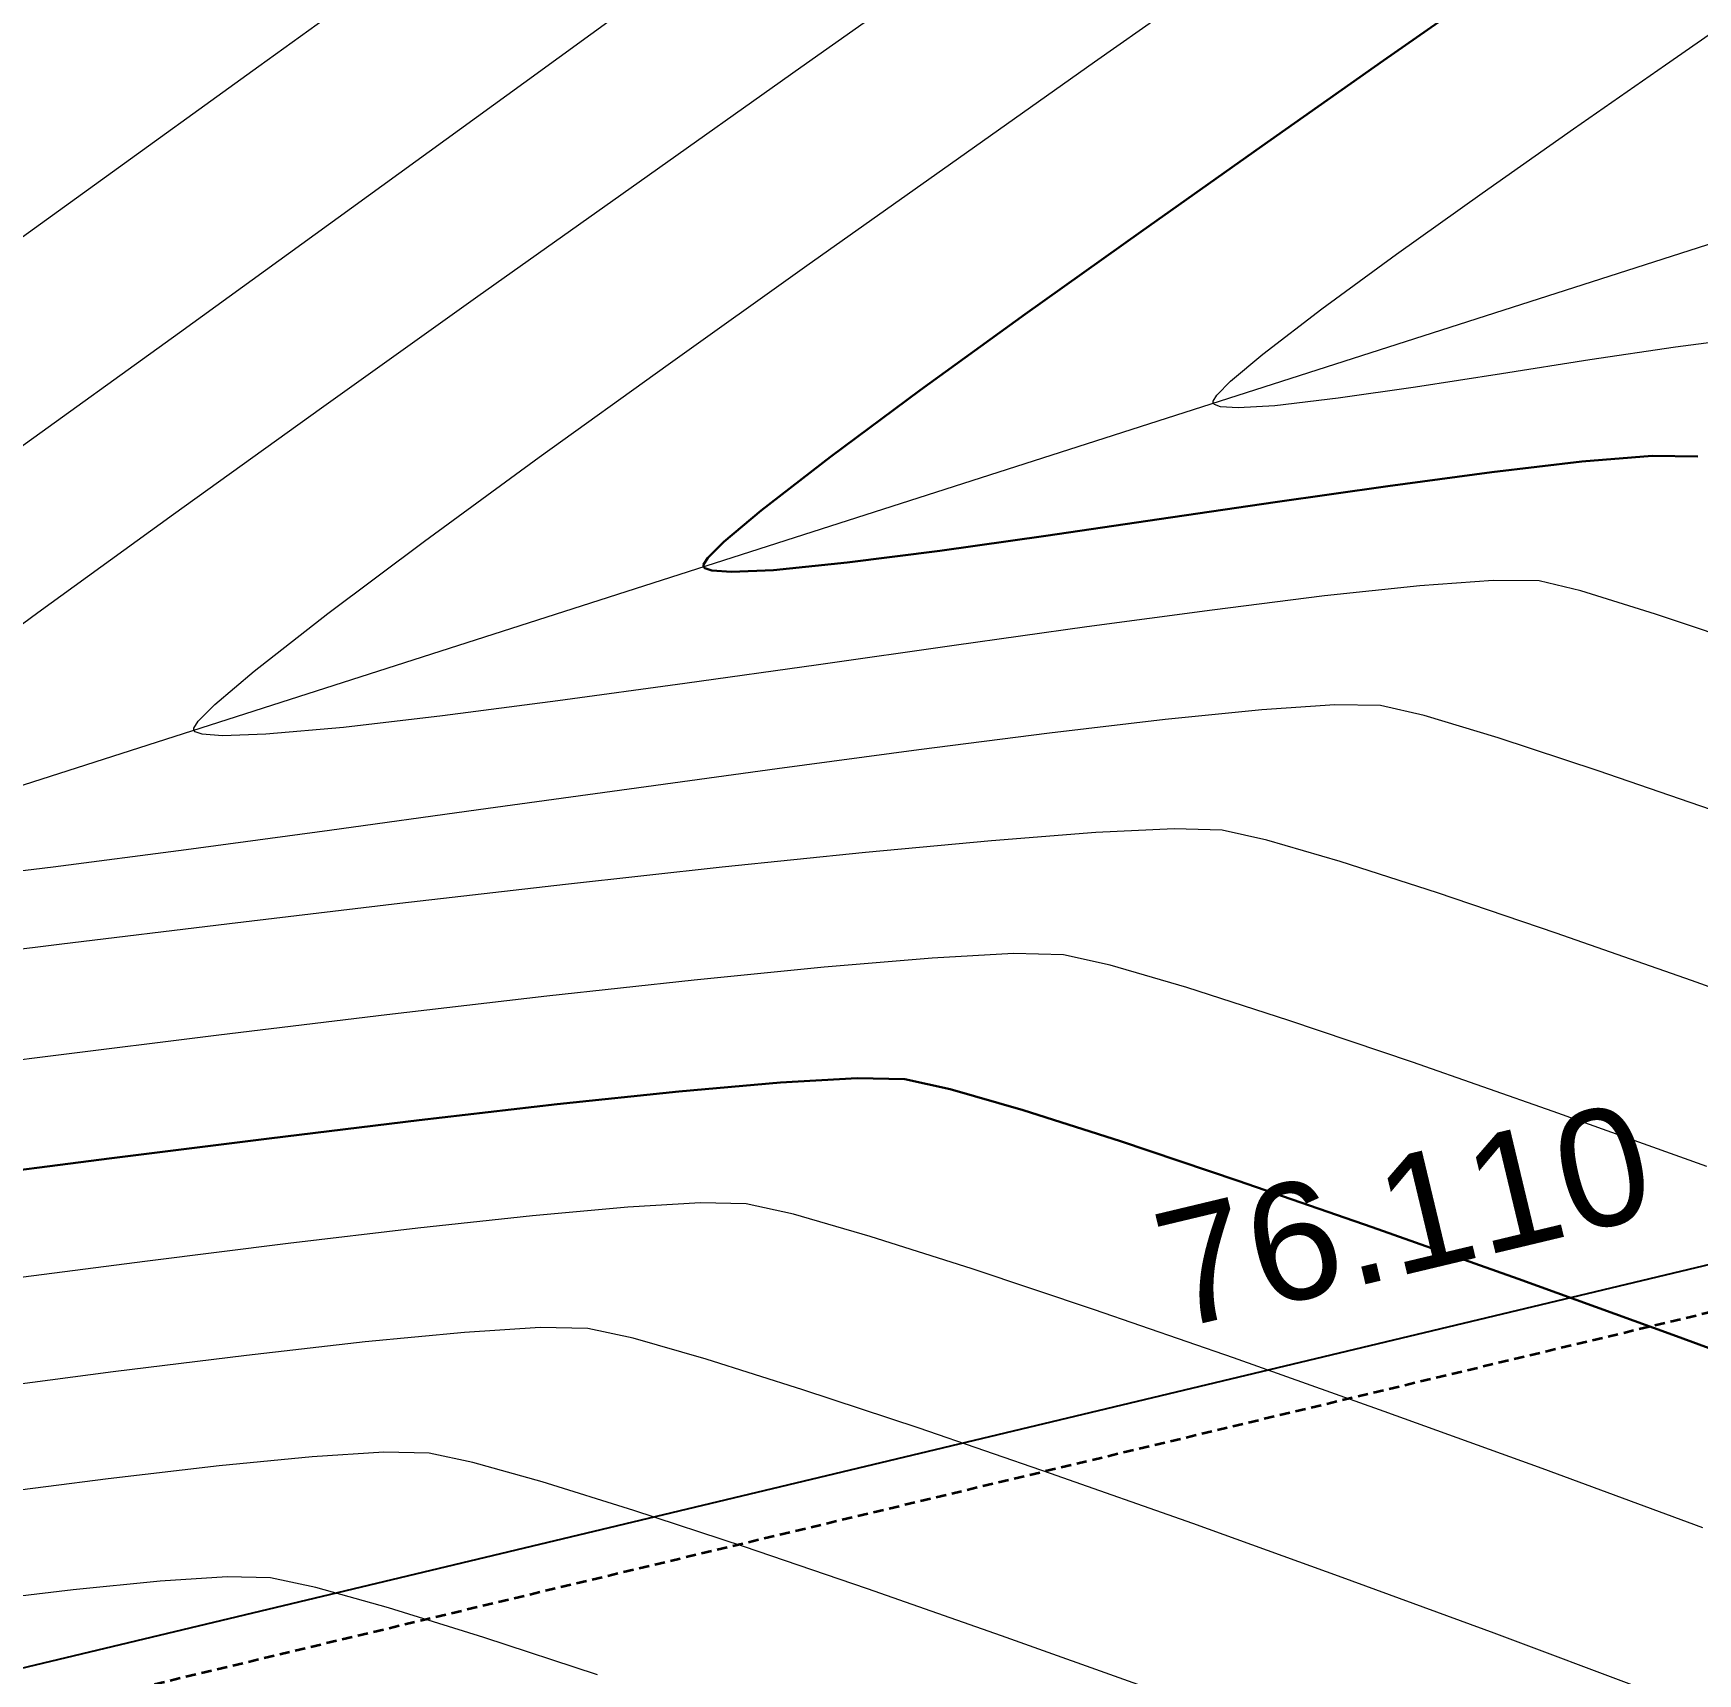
# Model space of a CAD drawing. Header units: millimetres. Extents: x 736950 to 740938, y 8500595 to 8502163.
# Drawn here: x 737905.55 to 737934.04, y 8501228.3 to 8501256.38 of the extents above; entities that cross this region are included whole.
import ezdxf

# ---------------------------------------------------------------- set-up
doc = ezdxf.new("R2010")
doc.units = ezdxf.units.MM
doc.linetypes.add('DASHED', pattern=[0.75, 0.5, -0.25])
for name, color, linetype, lineweight in [('CONT-MJR', 80, 'Continuous', 30), ('CONT-MNR', 96, 'Continuous', 15), ('COTAS', 40, 'Continuous', 5), ('PERIMETRO', 7, 'Continuous', 35), ('pista', 251, 'Continuous', 5), ('saiwite', 5, 'Continuous', 5)]:
    doc.layers.add(name, color=color, linetype=linetype, lineweight=lineweight)
doc.styles.add('COTAS', font='arial.ttf')
doc.dimstyles.new('Copy of GenDist', dxfattribs={"dimtxt": 2, "dimasz": 2, "dimexe": 0.18, "dimexo": 0.0625, "dimgap": 1, "dimtad": 2, "dimdec": 3, "dimzin": 1, "dimdsep": 46, "dimtxsty": 'COTAS', "dimcen": 0.09, "dimadec": 3, "dimazin": 0, "dimtfac": 1, "dimtdec": 3, "dimtofl": 0, "dimtmove": 0, "dimatfit": 3, "dimfxl": 1, "dimtolj": 1, "dimtzin": 0, "dimarcsym": 0})

# ---------------------------------------------------------------- blocks, each defined once
blk = doc.blocks.new('*D155')
at = {"layer": 'COTAS', "color": 0, "lineweight": -2, "transparency": 16777216}
for p, q in [((737966.6579041376, 8501242.309450852), (737966.4448905829, 8501243.199841607)), ((737894.410769413, 8501225.781604614), (737964.5416599361, 8501242.55944087)), ((737892.6367909918, 8501224.600933155), (737892.4237774368, 8501225.491323913))]:
    blk.add_line(p, q, dxfattribs=at)
at = {"layer": 'COTAS', "color": 0, "transparency": 16777216}
for points in [[(737964.4641031495, 8501242.883626089), (737964.6192167227, 8501242.235255651), (737966.4867712476, 8501243.024781588)], [(737894.3332126264, 8501226.105789833), (737894.4883261996, 8501225.457419395), (737892.4656581015, 8501225.316263894)]]:
    blk.add_solid(points, dxfattribs=at)
at = {"layer": 'Defpoints', "color": 0, "transparency": 16777216}
for p in [(737966.4867712476, 8501243.024781588), (737966.6724460351, 8501242.248666123), (737892.6513328892, 8501224.540148428)]:
    blk.add_point(p, dxfattribs=at)
at = {"layer": 'COTAS', "color": 0, "transparency": 16777216, "insert": (737929.0059539131, 8501236.13619969), "char_height": 2, "attachment_point": 5, "rotation": 13.45433814943491, "style": 'COTAS'}
blk.add_mtext('\\A1;76.110', dxfattribs=at)

msp = doc.modelspace()

# ---------------------------------------------------------------- hatches: boundary and pattern name
at = {"layer": 'pista'}
h = msp.add_hatch(dxfattribs=at)
h.set_pattern_fill('HONEY', color=256, scale=3, angle=9.94991650582834, style=0)
h.set_pattern_definition([(9.94991650582834, (1479841.21072825, -18.49207214638591), (0.4979252195647159, 0.4170677100899267), [0.375, -0.75]), (129.9499165058283, (1479841.21072825, -18.49207214638591), (-0.6101538418184378, 0.222682034283025), [0.3749999999999999, -0.7499999999999998]), (69.94991650582834, (1479841.21072825, -18.49207214638591), (-0.112228622253722, 0.6397497443729518), [-0.75, 0.375])])
h.paths.add_polyline_path([(737744.7999806425, 8501250.923935566), (737743.4751223363, 8501250.754223157), (737756.465848178, 8501242.026572531), (737763.5739612179, 8501242.006896213), (737770.002546867, 8501243.455222024), (737769.8468594846, 8501244.342704736), (737763.4750639071, 8501242.907173423), (737756.7405500773, 8501242.925815564)])
h.paths.add_polyline_path([(737794.2809870465, 8501256.017245878), (737809.7820272583, 8501263.709828075), (737823.391616501, 8501273.483615467), (737837.0791595323, 8501280.557800073), (737851.5530432165, 8501285.77819753), (737870.8510758049, 8501293.050216693, -0.9976846880626209), (737871.0089264096, 8501292.63424804), (737865.2748787645, 8501289.581801567, 0.7845063948290762), (737866.1540430214, 8501286.121818589), (737883.2588851704, 8501291.348365877), (737897.4188924351, 8501296.516943583), (737903.2981396064, 8501301.44146652, -0.5512150924587264), (737904.1219025984, 8501301.177325813), (737906.855912117, 8501297.98174819, 0.5618964424650519), (737910.2738656431, 8501298.536066804), (737914.22079628, 8501308.558674501), (737925.6412323939, 8501300.72656757, 0.340189525830376), (737928.7023693406, 8501300.894137181), (737936.9171069289, 8501306.117412793, -0.358727273887905), (737938.1716059428, 8501305.962964654), (737943.1732157968, 8501301.051021611, 0.3417074120720416), (737946.0555081918, 8501300.709858142), (737955.8779356404, 8501307.072689936), (737971.8320576148, 8501314.464803053), (737988.5677626224, 8501323.411181662), (738023.1375471824, 8501336.282937778), (738044.4246208373, 8501357.728329657), (738061.4456776979, 8501362.208386911), (738078.9085143938, 8501363.070318012), (738112.0997810266, 8501372.051506756), (738118.6561313582, 8501373.365123207), (738128.3493353954, 8501376.976906104), (738155.2251721952, 8501366.826195797), (738176.6167526407, 8501363.543890122), (738193.8053773039, 8501353.328603027), (738204.7313956148, 8501340.877429372), (738207.705198212, 8501335.751671141), (738214.35685511, 8501331.742925933), (738229.9282901662, 8501313.374534177), (738233.5603594936, 8501308.186787868), (738234.53883727, 8501308.358438132), (738230.6417003467, 8501313.924784988), (738214.9478837823, 8501332.43754055), (738208.3676942562, 8501336.403214611), (738205.4657963786, 8501341.405035153), (738194.387784551, 8501354.029418997), (738176.9261677533, 8501364.406946706), (738155.4549153853, 8501367.70147717), (738128.3514754312, 8501377.93815071), (738118.4090486554, 8501374.233504975), (738111.8936108743, 8501372.928085677), (738078.7671659255, 8501363.964436961), (738061.3074614278, 8501363.102660457), (738043.958527311, 8501358.536303693), (738022.6381405202, 8501337.057350922), (737988.196920163, 8501324.233464561), (737971.4304040315, 8501315.270615296), (737955.4419368334, 8501307.862588815), (737945.5806043665, 8501301.47455489, -0.3391433520832071), (737943.8038299843, 8501301.693147572), (737938.8116631231, 8501306.59581691, 0.3560082385246841), (737936.4342009705, 8501306.876887502), (737928.158540546, 8501301.61487459, -0.3502196171718997), (737926.1502499409, 8501301.468794718), (737914.5128481541, 8501309.44969617, 0.4302069892023044), (737913.4330382891, 8501309.014522241), (737909.4507249827, 8501298.90206584, -0.5704007069138802), (737907.5397775185, 8501298.566836312), (737904.9064502402, 8501301.644734057, 0.4931454261128044), (737902.7202336333, 8501302.131411942), (737896.9620044216, 8501297.308254998), (737882.9728831241, 8501292.20205278), (737866.0373022418, 8501287.027224885, -0.7384715771871906), (737865.6977918843, 8501288.787355538), (737871.5108758068, 8501291.881875956, 0.9119586051647783), (737870.5337161538, 8501293.892406015), (737851.2416702455, 8501286.62264278), (737836.7183275839, 8501281.384406622), (737822.9200107896, 8501274.252970394), (737809.3164408724, 8501264.483505804), (737793.8201376351, 8501256.79327439), (737778.9884914039, 8501246.402265295), (737769.846859484, 8501244.34270474), (737770.0025468671, 8501243.455222024), (737779.3594973255, 8501245.563292695)])
h.paths.add_polyline_path([(738260.5182952256, 8501271.251537092), (738234.538837269, 8501308.358438132), (738233.56035949, 8501308.186787868), (738259.6897886079, 8501270.86568047), (738269.3749442189, 8501234.589470252), (738274.5057655985, 8501215.583008338), (738279.7983711922, 8501189.602392923), (738280.7089290785, 8501189.641305126), (738275.382018582, 8501215.790318219), (738270.2441657205, 8501234.822827347)])

# ---------------------------------------------------------------- linework, layer by layer
at = {"layer": 'CONT-MJR'}
for points, elevation in [([(737928.6613172842, 8501255.90961064), (737930.6718933813, 8501257.318747526)], 3590), ([(737922.5257030912, 8501251.568972522), (737924.5037693066, 8501252.979860658)], 3590), ([(737933.2586270724, 8501249.142373914), (737932.0531454565, 8501249.044713866)], 3590), ([(737934.0361828925, 8501249.135606362), (737933.2586270724, 8501249.142373914)], 3590), ([(737930.513184192, 8501248.865009423), (737928.7321894278, 8501248.62564378)], 3590), ([(737928.7321894278, 8501248.62564378), (737926.8036073111, 8501248.349000143)], 3590), ([(737926.8036073111, 8501248.349000143), (737924.8208839898, 8501248.057461709)], 3590), ([(737922.8774656125, 8501247.773411676), (737921.0667983263, 8501247.51923325)], 3590), ([(737921.0667983263, 8501247.51923325), (737919.4823282794, 8501247.317309627)], 3590), ([(737917.0205630539, 8501247.248899596), (737917.0220703135, 8501247.283290364)], 3590), ([(737917.0445950726, 8501247.22044485), (737917.0205630539, 8501247.248899596)], 3590), ([(737917.0220703135, 8501247.283290364), (737917.0946231165, 8501247.396330733)], 3590), ([(737917.1616666523, 8501247.179833611), (737917.0445950726, 8501247.22044485)], 3590), ([(737917.4985793424, 8501247.156976392), (737917.1616666523, 8501247.179833611)], 3590), ([(737919.4823282794, 8501247.317309627), (737918.21750162, 8501247.19002401)], 3590), ([(737919.6514358249, 8501238.491553571), (737918.3384022372, 8501238.417475913)], 3595), ([(737920.4676147357, 8501238.473923357), (737919.6514358249, 8501238.491553571)], 3595), ([(737921.2411835673, 8501238.305164518), (737920.4676147357, 8501238.473923357)], 3595), ([(737922.4945701672, 8501237.943047151), (737921.2411835673, 8501238.305164518)], 3595), ([(737916.6020733608, 8501238.264603643), (737914.5160085848, 8501238.04585002)], 3595), ([(737924.1606255914, 8501237.41240695), (737922.4945701672, 8501237.943047151)], 3595), ([(737906.8949927476, 8501237.123433646), (737904.1455782613, 8501236.770287223)], 3595), ([(737930.9633153677, 8501235.057706285), (737928.4621471361, 8501235.94490082)], 3595)]:
    msp.add_lwpolyline(points, dxfattribs=dict(at, elevation=elevation))
at = {"layer": 'CONT-MJR', "extrusion": (-0.5749496039499142, 0.81818882473292, 0), "elevation": 6531360.789870461}
msp.add_lwpolyline([(-5491556.155123098, 3590), (-5491558.702447433, 3590)], dxfattribs=at)
at = {"layer": 'CONT-MJR', "extrusion": (0.5771094501764722, -0.8166668124253673, 0), "elevation": -6516827.96804241}
msp.add_lwpolyline([(5508791.885322331, 3590.000000000013), (5508794.424124748, 3590.000000000013)], dxfattribs=at)
at = {"layer": 'CONT-MJR', "extrusion": (0.5863657072429478, -0.8100464538342709, 0), "elevation": -6453716.222924826}
msp.add_lwpolyline([(5582591.693815336, 3590.000000000003), (5582593.913841006, 3590.000000000003)], dxfattribs=at)
at = {"layer": 'CONT-MJR', "extrusion": (0.5956843662303547, -0.8032186102355576, 0), "elevation": -6388794.584088505}
msp.add_lwpolyline([(5656771.628730761, 3590.000000000003), (5656773.538707419, 3590.000000000003)], dxfattribs=at)
at = {"layer": 'CONT-MJR', "extrusion": (0.6126255692740481, -0.7903732737584493, 0), "elevation": -6267091.939661892}
msp.add_lwpolyline([(5791312.696128174, 3590.00000000001), (5791314.196028131, 3590.00000000001)], dxfattribs=at)
at = {"layer": 'CONT-MJR', "extrusion": (0.1159076135163242, -0.9932599987560913, 0), "elevation": -8358418.67236043}
msp.add_lwpolyline([(1718317.878870052, 3590), (1718316.328459015, 3590)], dxfattribs=at)
at = {"layer": 'CONT-MJR', "extrusion": (-0.6449679678443192, 0.7642096050526774, 0), "elevation": 6020802.059574609}
msp.add_lwpolyline([(-6046955.973553723, 3590), (-6046956.811813063, 3590)], dxfattribs=at)
at = {"layer": 'CONT-MJR', "extrusion": (0.1446233883862288, -0.9894867738033117, 0), "elevation": -8305151.325708924}
msp.add_lwpolyline([(1959646.149907845, 3590.000000000013), (1959644.185840787, 3590.000000000013)], dxfattribs=at)
at = {"layer": 'CONT-MJR', "extrusion": (-0.708508254815618, 0.7057025243387807, 0), "elevation": 5476531.39470905}
msp.add_lwpolyline([(-6543953.912958375, 3590), (-6543954.29915591, 3590)], dxfattribs=at)
at = {"layer": 'CONT-MJR', "extrusion": (0.04591978676522832, -0.9989451302165882, 0), "elevation": -8458394.4340441}
msp.add_lwpolyline([(1127515.268075749, 3590.000000000013), (1127514.548394301, 3590.000000000013)], dxfattribs=at)
at = {"layer": 'CONT-MJR', "extrusion": (0.08770411511846296, -0.9961465696328465, 0), "elevation": -8403761.012300352}
msp.add_lwpolyline([(1480668.414284366, 3595.00000000001), (1480666.671238786, 3595.00000000001)], dxfattribs=at)
at = {"layer": 'CONT-MJR', "extrusion": (0.1142735732532356, -0.9934493195205971, 0), "elevation": -8361225.023232583}
msp.add_lwpolyline([(1704547.522368736, 3595), (1704545.144551125, 3595)], dxfattribs=at)
at = {"layer": 'CONT-MJR', "extrusion": (0.120668781427003, -0.9926928251926284, 0), "elevation": -8350074.783238444}
msp.add_lwpolyline([(1758354.103492507, 3595), (1758351.519754271, 3595)], dxfattribs=at)
at = {"layer": 'CONT-MJR', "extrusion": (0.1248247358297181, -0.9921788071335939, 0), "elevation": -8342638.275053831}
msp.add_lwpolyline([(1793302.976159825, 3595.000000000013), (1793300.261007957, 3595.000000000013)], dxfattribs=at)
at = {"layer": 'CONT-MJR', "extrusion": (-0.3178402565287682, -0.948144277697085, 0), "elevation": -8294941.610430044}
msp.add_lwpolyline([(-2002374.788107819, 3595.000000000013), (-2002376.909699808, 3595.000000000013)], dxfattribs=at)
at = {"layer": 'CONT-MJR', "extrusion": (-0.3272966756404408, -0.9449216296152375, 0), "elevation": -8274523.255320539}
msp.add_lwpolyline([(-2085141.698609525, 3595), (-2085144.122034037, 3595)], dxfattribs=at)
at = {"layer": 'CONT-MJR', "extrusion": (-0.3400056695479609, -0.9404233858615186, 0), "elevation": -8245660.96823501}
msp.add_lwpolyline([(-2196497.769907389, 3595.000000000006), (-2196500.582726934, 3595.000000000006)], dxfattribs=at)
at = {"layer": 'CONT-MJR', "extrusion": (-0.3450422140757402, -0.9385871672389896, 0), "elevation": -8233767.479341692}
msp.add_lwpolyline([(-2240666.721154264, 3595), (-2240669.621434044, 3595)], dxfattribs=at)
at = {"layer": 'CONT-MNR'}
for points, elevation in [([(737909.4111711507, 8501255.813874105), (737912.2609225485, 8501257.875060653)], 3594), ([(737913.9465936237, 8501255.53022512), (737916.8471438847, 8501257.63904538)], 3593), ([(737923.7151977385, 8501255.885743907), (737926.1178537061, 8501257.579051824)], 3591), ([(737928.8834509209, 8501252.595513642), (737930.3481475015, 8501253.641109271)], 3589), ([(737916.4186392627, 8501250.71003222), (737918.7892389128, 8501252.400980884)], 3591), ([(737926.5951392446, 8501250.883953094), (737927.6033974626, 8501251.658017613)], 3589), ([(737926.0427914669, 8501250.419555206), (737926.5951392446, 8501250.883953094)], 3589), ([(737914.2114282605, 8501249.120376416), (737916.4186392627, 8501250.71003222)], 3591), ([(737930.6772259396, 8501250.549282456), (737929.2083238212, 8501250.3213892)], 3589), ([(737932.191650524, 8501250.78584868), (737930.6772259396, 8501250.549282456)], 3589), ([(737925.8061313761, 8501250.180179654), (737926.0427914669, 8501250.419555206)], 3589), ([(737929.2083238212, 8501250.3213892), (737927.8826780183, 8501250.129713932)], 3589), ([(737925.7649038999, 8501250.020166049), (737925.7426170026, 8501250.04744621)], 3589), ([(737925.7433880194, 8501250.079103809), (737925.8061313761, 8501250.180179654)], 3589), ([(737925.8704532171, 8501249.982292052), (737925.7649038999, 8501250.020166049)], 3589), ([(737926.7980223811, 8501250.001801666), (737926.1694879376, 8501249.963891467)], 3589), ([(737907.9486632207, 8501248.145964416), (737910.4824857353, 8501249.966293734)], 3592), ([(737905.6276176564, 8501246.461792342), (737907.9486632207, 8501248.145964416)], 3592), ([(737929.2818684849, 8501246.92103111), (737927.6513040605, 8501246.745807169)], 3591), ([(737930.5331173086, 8501247.012839649), (737929.2818684849, 8501246.92103111)], 3591), ([(737927.6513040605, 8501246.745807169), (737925.7240053061, 8501246.505130854)], 3591), ([(737925.7240053061, 8501246.505130854), (737923.5825534918, 8501246.216965193)], 3591), ([(737923.5825534918, 8501246.216965193), (737921.3095298887, 8501245.899273207)], 3591), ([(737918.9875157666, 8501245.570017928), (737916.699092396, 8501245.247162383)], 3591), ([(737916.699092396, 8501245.247162383), (737914.5268410478, 8501244.948669596)], 3591), ([(737908.3758120371, 8501244.602867652), (737908.6603624007, 8501244.889540007)], 3591), ([(737914.5268410478, 8501244.948669596), (737912.5533429921, 8501244.692502595)], 3591), ([(737908.3002312353, 8501244.485614752), (737908.3758120371, 8501244.602867652)], 3591), ([(737912.5533429921, 8501244.692502595), (737910.8611794994, 8501244.496624408)], 3591), ([(737924.923673664, 8501244.63278408), (737922.9434808311, 8501244.399556456)], 3592), ([(737908.298509105, 8501244.450352984), (737908.3002312353, 8501244.485614752)], 3591), ([(737908.7878477271, 8501244.353309456), (737908.4419984573, 8501244.379985861)], 3591), ([(737909.5329318404, 8501244.378998058), (737908.7878477271, 8501244.353309456)], 3591), ([(737932.3353566426, 8501243.7532695), (737930.6192164979, 8501244.31840882)], 3592), ([(737920.706429374, 8501244.113649005), (737918.2839537725, 8501243.789607208)], 3592), ([(737915.7474885052, 8501243.441976545), (737913.1684680505, 8501243.085302504)], 3592), ([(737908.1684994962, 8501242.403006209), (737905.8904203546, 8501242.10647492)], 3592), ([(737919.7940882186, 8501242.356838074), (737917.3382511616, 8501242.103393503)], 3593), ([(737921.951057294, 8501242.557864245), (737919.7940882186, 8501242.356838074)], 3593), ([(737917.3382511616, 8501242.103393503), (737914.6569175889, 8501241.808314102)], 3593), ([(737914.6569175889, 8501241.808314102), (737911.8234589641, 8501241.482383449)], 3593), ([(737931.611019061, 8501240.975366805), (737929.5849840302, 8501241.663232028)], 3593), ([(737922.3284771066, 8501240.624735445), (737920.9370035385, 8501240.54986231)], 3594), ([(737916.861193421, 8501240.171788255), (737914.3383588403, 8501239.894446388)], 3594), ([(737927.0398466738, 8501239.482144797), (737925.2928950515, 8501240.045255458)], 3594), ([(737936.4775502777, 8501239.250134757), (737933.9296311646, 8501240.162966937)], 3593), ([(737908.7265855594, 8501239.227800595), (737905.7991488285, 8501238.864355719)], 3594), ([(737905.7991488285, 8501238.864355719), (737902.8983466832, 8501238.498068893)], 3594), ([(737931.5604669211, 8501237.924320923), (737929.1527452677, 8501238.766259)], 3594), ([(737917.7539011044, 8501236.341586756), (737916.9717006002, 8501236.35888459)], 3596), ([(737914.0938248151, 8501236.138843732), (737912.133294197, 8501235.926857036)], 3596), ([(737912.133294197, 8501235.926857036), (737909.9151315377, 8501235.663794158)], 3596), ([(737909.9151315377, 8501235.663794158), (737907.5069091691, 8501235.362331094)], 3596), ([(737926.0908338293, 8501233.704563806), (737923.715533918, 8501234.527096385)], 3596), ([(737914.2251471566, 8501234.224371511), (737912.9298302898, 8501234.142510477)], 3597), ([(737909.1999900716, 8501233.747739367), (737906.9162783041, 8501233.464778353)], 3597), ([(737911.2296426641, 8501233.978641585), (737909.1999900716, 8501233.747739367)], 3597), ([(737906.9162783041, 8501233.464778353), (737904.4539131547, 8501233.14473307)], 3597), ([(737931.3720184811, 8501231.8108873), (737928.6682946465, 8501232.78991884)], 3596), ([(737912.3264738416, 8501232.076913554), (737911.5478364322, 8501232.092038943)], 3598), ([(737908.7315328362, 8501231.856590983), (737906.8318292238, 8501231.635083888)], 3598), ([(737910.3265290015, 8501232.013753708), (737908.7315328362, 8501231.856590983)], 3598), ([(737934.1261074446, 8501230.795194983), (737931.3720184811, 8501231.8108873)], 3596), ([(737906.8318292238, 8501231.635083888), (737904.6963994512, 8501231.363765558)], 3598), ([(737919.8254028201, 8501229.753903795), (737917.7044466188, 8501230.47683865)], 3598), ([(737907.722892267, 8501229.885099502), (737906.2321734119, 8501229.734822389)], 3599), ([(737908.8706504122, 8501229.959707156), (737907.722892267, 8501229.885099502)], 3599), ([(737911.6309986182, 8501229.42863776), (737910.3890874917, 8501229.778841661)], 3599), ([(737922.1234991584, 8501228.94930925), (737919.8254028201, 8501229.753903795)], 3598), ([(737915.2098250453, 8501228.28057279), (737913.2630567497, 8501228.920402413)], 3599), ([(737924.5320131017, 8501228.086808398), (737922.1234991584, 8501228.94930925)], 3598), ([(737933.1340865272, 8501228.02729061), (737930.555300628, 8501228.993075676)], 3597)]:
    msp.add_lwpolyline(points, dxfattribs=dict(at, elevation=elevation))
at = {"layer": 'CONT-MNR', "extrusion": (-0.5774673335533504, 0.8164137913330369, 0), "elevation": 6514418.539791904}
msp.add_lwpolyline([(-5511644.508255191, 3592.000000000003), (-5511647.827596134, 3592.000000000003)], dxfattribs=at)
at = {"layer": 'CONT-MNR', "extrusion": (0.5701042207854217, -0.821572381134278, 0), "elevation": -6563698.005977595}
msp.add_lwpolyline([(5452867.602298376, 3589), (5452869.422847941, 3589)], dxfattribs=at)
at = {"layer": 'CONT-MNR', "extrusion": (0.5853092594492698, -0.8108101324002724, 0), "elevation": -6460999.141022616}
msp.add_lwpolyline([(5574164.703681452, 3594), (5574168.17217854, 3594)], dxfattribs=at)
at = {"layer": 'CONT-MNR', "extrusion": (0.5779849161800542, -0.8160474475594761, 0), "elevation": -6510922.22377196}
msp.add_lwpolyline([(5515770.887703696, 3592.000000000013), (5515774.27864453, 3592.000000000013)], dxfattribs=at)
at = {"layer": 'CONT-MNR', "extrusion": (0.5767781068640334, -0.8169008602286705, 0), "elevation": -6519065.002626423}
msp.add_lwpolyline([(5506145.771905488, 3591.00000000001), (5506148.793474265, 3591.00000000001)], dxfattribs=at)
at = {"layer": 'CONT-MNR', "extrusion": (0.5717209567620984, -0.8204481382750716, 0), "elevation": -6552947.486200366}
msp.add_lwpolyline([(5465780.355337788, 3589.00000000001), (5465782.272005518, 3589.00000000001)], dxfattribs=at)
at = {"layer": 'CONT-MNR', "extrusion": (0.5871958957692907, -0.8094448591421779, 0), "elevation": -6447997.544324044}
msp.add_lwpolyline([(5589199.360977998, 3593.000000000006), (5589203.006793702, 3593.000000000006)], dxfattribs=at)
at = {"layer": 'CONT-MNR', "extrusion": (0.5751592938643235, -0.818041433352549, 0), "elevation": -6529950.215905034}
msp.add_lwpolyline([(5493232.640894845, 3589.000000000003), (5493234.550562892, 3589.000000000003)], dxfattribs=at)
at = {"layer": 'CONT-MNR', "extrusion": (0.5782742440358202, -0.8158424472193149, 0), "elevation": -6508963.133238366}
msp.add_lwpolyline([(5518080.77639671, 3591.00000000001), (5518083.788788013, 3591.00000000001)], dxfattribs=at)
at = {"layer": 'CONT-MNR', "extrusion": (0.5847060817683276, -0.8112452144346554, 0), "elevation": -6465142.972604715}
msp.add_lwpolyline([(5569354.641825752, 3594.000000000013), (5569357.98704331, 3594.000000000013)], dxfattribs=at)
at = {"layer": 'CONT-MNR', "extrusion": (-0.5790815439438757, 0.8152696274629501, 0), "elevation": 6503500.558608963}
msp.add_lwpolyline([(-5524516.25129572, 3592.000000000013), (-5524519.632856796, 3592.000000000013)], dxfattribs=at)
at = {"layer": 'CONT-MNR', "extrusion": (0.5865000321834541, -0.8099492034990882, 0), "elevation": -6452798.588889021}
msp.add_lwpolyline([(5583652.174858388, 3593), (5583655.809556819, 3593)], dxfattribs=at)
at = {"layer": 'CONT-MNR', "extrusion": (0.5908676959075732, -0.8067684710825502, 0), "elevation": -6422524.219660812}
msp.add_lwpolyline([(5618451.703865888, 3589), (5618453.290508777, 3589)], dxfattribs=at)
at = {"layer": 'CONT-MNR', "extrusion": (0.5808412836660963, -0.814016832251718, 0), "elevation": -6491551.695864771}
msp.add_lwpolyline([(5538548.496626788, 3592), (5538551.787838838, 3592)], dxfattribs=at)
at = {"layer": 'CONT-MNR', "extrusion": (-0.5859218942539607, 0.8103675300959748, 0), "elevation": 6456781.50103002}
msp.add_lwpolyline([(-5579042.412847565, 3593.00000000001), (-5579045.965622216, 3593.00000000001)], dxfattribs=at)
at = {"layer": 'CONT-MNR', "extrusion": (0.1294221981945344, -0.9915895797226263, 0), "elevation": -8334246.914114852}
msp.add_lwpolyline([(1831979.237378224, 3589.000000000003), (1831977.913979921, 3589.000000000003)], dxfattribs=at)
at = {"layer": 'CONT-MNR', "extrusion": (0.147256868991, -0.9890982835567796, 0), "elevation": -8299906.976298542}
msp.add_lwpolyline([(1981756.515703714, 3589.000000000013), (1981755.037374183, 3589.000000000013)], dxfattribs=at)
at = {"layer": 'CONT-MNR', "extrusion": (0.9997035519577984, -0.02434765292511552, 0), "elevation": 530721.5003904717}
msp.add_lwpolyline([(8516696.628379134, 3589.000000000013), (8516696.660046121, 3589.000000000013)], dxfattribs=at)
at = {"layer": 'CONT-MNR', "extrusion": (-0.06141710669483015, -0.9981121875847605, 0), "elevation": -8530522.488948938}
msp.add_lwpolyline([(214410.9272319053, 3589.000000000013), (214410.6276315962, 3589.000000000013)], dxfattribs=at)
at = {"layer": 'CONT-MNR', "extrusion": (0.1171173416163794, -0.9931180837607946, 0), "elevation": -8356321.086468866}
msp.add_lwpolyline([(1728493.340406852, 3589.000000000013), (1728492.24823498, 3589.000000000013)], dxfattribs=at)
at = {"layer": 'CONT-MNR', "extrusion": (-0.5901082382953043, 0.8073241400429026, 0), "elevation": 6427814.380079373}
msp.add_lwpolyline([(-5612390.66087456, 3591), (-5612393.097901588, 3591)], dxfattribs=at)
at = {"layer": 'CONT-MNR', "extrusion": (0.5993098725980672, -0.8005171307389297, 0), "elevation": -6363156.309394385}
msp.add_lwpolyline([(5685590.994763724, 3591.000000000013), (5685593.057653859, 3591.000000000013)], dxfattribs=at)
at = {"layer": 'CONT-MNR', "extrusion": (-0.01212283765847399, -0.9999265157035823, 0), "elevation": -8509568.116740448}
msp.add_lwpolyline([(634817.8587899975, 3591), (634817.0693800353, 3591)], dxfattribs=at)
at = {"layer": 'CONT-MNR', "extrusion": (-0.2339428764786086, -0.9722503435560794, 0), "elevation": -8437974.095806237}
msp.add_lwpolyline([(-1271351.459784009, 3591.000000000003), (-1271352.195808548, 3591.000000000003)], dxfattribs=at)
at = {"layer": 'CONT-MNR', "extrusion": (-0.2964718336949355, -0.9550415969085131, 0), "elevation": -8337820.413738725}
msp.add_lwpolyline([(-1815623.111835395, 3591.00000000001), (-1815624.444656434, 3591.00000000001)], dxfattribs=at)
at = {"layer": 'CONT-MNR', "extrusion": (0.593064523585959, -0.805154935937028, 0), "elevation": -6407194.900834841}
msp.add_lwpolyline([(5635913.506450153, 3592.000000000003), (5635916.041081766, 3592.000000000003)], dxfattribs=at)
at = {"layer": 'CONT-MNR', "extrusion": (-0.6159216915195828, 0.7878073812269443, 0), "elevation": 6242849.559382434}
msp.add_lwpolyline([(-5817431.904512782, 3591.000000000003), (-5817433.502537203, 3591.000000000003)], dxfattribs=at)
at = {"layer": 'CONT-MNR', "extrusion": (-0.3184239408131659, -0.9479484131096024, 0), "elevation": -8293718.701337274}
msp.add_lwpolyline([(-2007475.826247632, 3591), (-2007477.680841624, 3591)], dxfattribs=at)
at = {"layer": 'CONT-MNR', "extrusion": (0.1403928978335846, -0.990095871235654, 0), "elevation": -8313449.554211385}
msp.add_lwpolyline([(1924127.388857194, 3591.000000000003), (1924125.043615496, 3591.000000000003)], dxfattribs=at)
at = {"layer": 'CONT-MNR', "extrusion": (-0.6475627925210969, 0.7620120929107876, 0), "elevation": 6000209.217895743}
msp.add_lwpolyline([(-6067385.203235984, 3591), (-6067386.086792538, 3591)], dxfattribs=at)
at = {"layer": 'CONT-MNR', "extrusion": (0.06711664195331267, -0.9977451359805823, 0), "elevation": -8432548.494008757}
msp.add_lwpolyline([(1306838.909808777, 3592.00000000001), (1306837.65480677, 3592.00000000001)], dxfattribs=at)
at = {"layer": 'CONT-MNR', "extrusion": (-0.01547138747419646, -0.9998803109220741, 0), "elevation": -8511644.144207694}
msp.add_lwpolyline([(606314.2333496414, 3592.000000000013), (606313.4522460641, 3592.000000000013)], dxfattribs=at)
at = {"layer": 'CONT-MNR', "extrusion": (-0.2239599384752987, -0.9745983510955376, 0), "elevation": -8450565.67928694}
msp.add_lwpolyline([(-1184753.50778502, 3592.00000000001), (-1184754.272938179, 3592.00000000001)], dxfattribs=at)
at = {"layer": 'CONT-MNR', "extrusion": (0.09998815921354944, -0.9949886270792676, 0), "elevation": -8384857.970882897}
msp.add_lwpolyline([(1584252.36876949, 3592.000000000003), (1584250.708549779, 3592.000000000003)], dxfattribs=at)
at = {"layer": 'CONT-MNR', "extrusion": (-0.2885544262431872, -0.9574634943931102, 0), "elevation": -8352564.238228583}
msp.add_lwpolyline([(-1746530.047356914, 3592.000000000011), (-1746531.368288593, 3592.000000000011)], dxfattribs=at)
at = {"layer": 'CONT-MNR', "extrusion": (0.7622424315572195, 0.6472916464266611, 0), "elevation": 6065249.532666334}
msp.add_lwpolyline([(6002367.326190591, 3591.000000000003), (6002367.363645525, 3591.000000000003)], dxfattribs=at)
at = {"layer": 'CONT-MNR', "extrusion": (-0.3309256622803262, -0.9436568264174893, 0), "elevation": -8266450.132087565}
msp.add_lwpolyline([(-2116947.588090785, 3591.000000000006), (-2116947.714455672, 3591.000000000006)], dxfattribs=at)
at = {"layer": 'CONT-MNR', "extrusion": (0.08821231893803727, -0.9961016950028617, 0), "elevation": -8403011.224487118}
msp.add_lwpolyline([(1484948.750488388, 3591.00000000001), (1484947.417042551, 3591.00000000001)], dxfattribs=at)
at = {"layer": 'CONT-MNR', "extrusion": (0.1267742995774857, -0.9919315888541094, 0), "elevation": -8339103.200187195}
msp.add_lwpolyline([(1809708.382069634, 3592), (1809706.126821911, 3592)], dxfattribs=at)
at = {"layer": 'CONT-MNR', "extrusion": (0.1357838719238588, -0.9907384822067653, 0), "elevation": -8322311.967226489}
msp.add_lwpolyline([(1885415.838558509, 3592.000000000006), (1885413.278382122, 3592.000000000006)], dxfattribs=at)
at = {"layer": 'CONT-MNR', "extrusion": (-0.3256663706056748, -0.945484751361188, 0), "elevation": -8278116.081729042}
msp.add_lwpolyline([(-2070863.207162071, 3592.000000000013), (-2070865.428145388, 3592.000000000013)], dxfattribs=at)
at = {"layer": 'CONT-MNR', "extrusion": (0.1364194642645368, -0.9906511645224957, 0), "elevation": -8321100.643227582}
msp.add_lwpolyline([(1890749.566938925, 3592), (1890746.992731924, 3592)], dxfattribs=at)
at = {"layer": 'CONT-MNR', "extrusion": (0.1339443528203272, -0.9909888548049085, 0), "elevation": -8325797.841303567}
msp.add_lwpolyline([(1869954.654795774, 3592.000000000013), (1869952.182691895, 3592.000000000013)], dxfattribs=at)
at = {"layer": 'CONT-MNR', "extrusion": (0.07699488584671008, -0.9970314877442197, 0), "elevation": -8419190.298756426}
msp.add_lwpolyline([(1390285.41104312, 3593), (1390283.620999722, 3593)], dxfattribs=at)
at = {"layer": 'CONT-MNR', "extrusion": (0.04761804178753651, -0.998865617636487, 0), "elevation": -8456460.552619789}
msp.add_lwpolyline([(1141900.518684234, 3593.00000000001), (1141899.178044713, 3593.00000000001)], dxfattribs=at)
at = {"layer": 'CONT-MNR', "extrusion": (-0.02551245440772937, -0.9996745043613414, 0), "elevation": -8517301.921915507}
msp.add_lwpolyline([(520798.1356040245, 3593), (520797.3152006367, 3593)], dxfattribs=at)
at = {"layer": 'CONT-MNR', "extrusion": (-0.2155123834707673, -0.9765011073064634, 0), "elevation": -8460505.116185881}
msp.add_lwpolyline([(-1111536.844258545, 3593.000000000013), (-1111537.631439873, 3593.000000000013)], dxfattribs=at)
at = {"layer": 'CONT-MNR', "extrusion": (-0.281126196770241, -0.9596708089180892, 0), "elevation": -8365844.849420891}
msp.add_lwpolyline([(-1681754.00928468, 3593.000000000003), (-1681755.312930354, 3593.000000000003)], dxfattribs=at)
at = {"layer": 'CONT-MNR', "extrusion": (0.1206864702650526, -0.9926906748302629, 0), "elevation": -8350048.506269412}
msp.add_lwpolyline([(1758497.199021708, 3592), (1758495.149142057, 3592)], dxfattribs=at)
at = {"layer": 'CONT-MNR', "extrusion": (-0.3072391138460132, -0.9516323486111202, 0), "elevation": -8316777.401863454}
msp.add_lwpolyline([(-1909676.291134235, 3593), (-1909678.046211076, 3593)], dxfattribs=at)
at = {"layer": 'CONT-MNR', "extrusion": (0.117979684081813, -0.9930160090068819, 0), "elevation": -8354810.284628247}
msp.add_lwpolyline([(1735732.038325016, 3593.000000000013), (1735729.105630894, 3593.000000000013)], dxfattribs=at)
at = {"layer": 'CONT-MNR', "extrusion": (0.12087945255226, -0.9926671939530721, 0), "elevation": -8349705.158748912}
msp.add_lwpolyline([(1760123.342901267, 3593.000000000013), (1760120.403754738, 3593.000000000013)], dxfattribs=at)
at = {"layer": 'CONT-MNR', "extrusion": (-0.3306715453603228, -0.9437459028197241, 0), "elevation": -8267024.325571492}
msp.add_lwpolyline([(-2114696.099526451, 3593.000000000013), (-2114698.556344643, 3593.000000000013)], dxfattribs=at)
at = {"layer": 'CONT-MNR', "extrusion": (0.1232056815223392, -0.9923811566331839, 0), "elevation": -8345556.948320525}
msp.add_lwpolyline([(1779685.167688603, 3593.000000000003), (1779682.296206232, 3593.000000000003)], dxfattribs=at)
at = {"layer": 'CONT-MNR', "extrusion": (-0.02165812032511916, -0.999765435401716, 0), "elevation": -8515228.545224143}
msp.add_lwpolyline([(553629.1987106077, 3594.00000000001), (553628.3456592516, 3594.00000000001)], dxfattribs=at)
at = {"layer": 'CONT-MNR', "extrusion": (-0.216047611328025, -0.976382829447269, 0), "elevation": -8459891.897621688}
msp.add_lwpolyline([(-1116176.381529682, 3594.000000000003), (-1116177.202607153, 3594.000000000003)], dxfattribs=at)
at = {"layer": 'CONT-MNR', "extrusion": (0.09956358457433652, -0.9950312018357561, 0), "elevation": -8385529.577410627}
msp.add_lwpolyline([(1580666.483662074, 3594.000000000013), (1580664.246078747, 3594.000000000013)], dxfattribs=at)
at = {"layer": 'CONT-MNR', "extrusion": (0.08367699220367734, -0.996492930720407, 0), "elevation": -8409679.105798895}
msp.add_lwpolyline([(1446691.23636702, 3594.000000000013), (1446689.380513524, 3594.000000000013)], dxfattribs=at)
at = {"layer": 'CONT-MNR', "extrusion": (-0.2810559501625592, -0.9596913841846353, 0), "elevation": -8365965.120660675}
msp.add_lwpolyline([(-1681143.552715968, 3594.00000000001), (-1681144.917613853, 3594.00000000001)], dxfattribs=at)
at = {"layer": 'CONT-MNR', "extrusion": (0.1156968423155561, -0.9932845718514959, 0), "elevation": -8358776.069914548}
msp.add_lwpolyline([(1716525.53919432, 3594), (1716522.782227156, 3594)], dxfattribs=at)
at = {"layer": 'CONT-MNR', "extrusion": (0.1201243862569807, -0.9927588487776797, 0), "elevation": -8351039.636080221}
msp.add_lwpolyline([(1753774.456849639, 3594.000000000013), (1753771.562571401, 3594.000000000013)], dxfattribs=at)
at = {"layer": 'CONT-MNR', "extrusion": (-0.3208981511975074, -0.9471137083571443, 0), "elevation": -8288439.874371776}
msp.add_lwpolyline([(-2029128.986619677, 3594), (-2029131.217501328, 3594)], dxfattribs=at)
at = {"layer": 'CONT-MNR', "extrusion": (-0.336804231655945, -0.9415746967387392, 0), "elevation": -8253088.992734083}
msp.add_lwpolyline([(-2168432.427262584, 3594.000000000003), (-2168435.221964706, 3594.000000000003)], dxfattribs=at)
at = {"layer": 'CONT-MNR', "extrusion": (0.05769326316658333, -0.9983343565084752, 0), "elevation": -8444503.491830101}
msp.add_lwpolyline([(1227151.931593858, 3596.000000000009), (1227150.686971221, 3596.000000000009)], dxfattribs=at)
at = {"layer": 'CONT-MNR', "extrusion": (-0.2138648840584137, -0.9768632511087113, 0), "elevation": -8462360.065968664}
msp.add_lwpolyline([(-1097270.361612925, 3596), (-1097271.188419953, 3596)], dxfattribs=at)
at = {"layer": 'CONT-MNR', "extrusion": (0.09027510893332322, -0.9959168663633912, 0), "elevation": -8399909.180409}
msp.add_lwpolyline([(1502352.752500291, 3596.000000000013), (1502351.110469414, 3596.000000000013)], dxfattribs=at)
at = {"layer": 'CONT-MNR', "extrusion": (-0.2778132433921887, -0.9606351033539804, 0), "elevation": -8371589.430723941}
msp.add_lwpolyline([(-1652884.150855069, 3596.000000000003), (-1652885.518106648, 3596.000000000003)], dxfattribs=at)
at = {"layer": 'CONT-MNR', "extrusion": (0.3034264969744614, 0.9528548477778803, 0), "elevation": 8324348.172486557}
msp.add_lwpolyline([(1876367.834460902, 3596.000000000009), (1876369.663999197, 3596.000000000009)], dxfattribs=at)
at = {"layer": 'CONT-MNR', "extrusion": (0.1282195971970851, -0.9917458015512933, 0), "elevation": -8336450.275286656}
msp.add_lwpolyline([(1821841.645746059, 3596), (1821839.093973476, 3596)], dxfattribs=at)
at = {"layer": 'CONT-MNR', "extrusion": (0.3176979391451881, 0.9481919739498434, 0), "elevation": 8295239.190929582}
msp.add_lwpolyline([(2001131.344991932, 3596.000000000013), (2001133.556823686, 3596.000000000013)], dxfattribs=at)
at = {"layer": 'CONT-MNR', "extrusion": (0.0959382417521685, -0.9953872883302773, 0), "elevation": -8391226.331520172}
msp.add_lwpolyline([(1550102.606603583, 3597.000000000013), (1550100.898537139, 3597.000000000013)], dxfattribs=at)
at = {"layer": 'CONT-MNR', "extrusion": (-0.01854970240390175, -0.9998279394679501, 0), "elevation": -8513459.586763876}
msp.add_lwpolyline([(580092.7094855923, 3597.000000000013), (580091.8943050157, 3597.000000000013)], dxfattribs=at)
at = {"layer": 'CONT-MNR', "extrusion": (0.2112014083833184, 0.9774425635795195, 0), "elevation": 8465316.85483421}
msp.add_lwpolyline([(1074202.274892719, 3597.000000000011), (1074203.069405351, 3597.000000000011)], dxfattribs=at)
at = {"layer": 'CONT-MNR', "extrusion": (-0.2747697855124407, -0.9615100441334179, 0), "elevation": -8376778.889083466}
msp.add_lwpolyline([(-1626367.483083725, 3597.00000000001), (-1626368.784602815, 3597.00000000001)], dxfattribs=at)
at = {"layer": 'CONT-MNR', "extrusion": (-0.300650870197855, -0.9537342681529655, 0), "elevation": -8329773.294533464}
msp.add_lwpolyline([(-1852124.774563549, 3597), (-1852126.50979991, 3597)], dxfattribs=at)
at = {"layer": 'CONT-MNR', "extrusion": (0.3344300100174012, 0.9424205899701901, 0), "elevation": 8258522.313279151}
msp.add_lwpolyline([(2147628.196162662, 3596.00000000001), (2147630.931099531, 3596.00000000001)], dxfattribs=at)
at = {"layer": 'CONT-MNR', "extrusion": (-0.3152195009304428, -0.9490187912961274, 0), "elevation": -8300436.391691184}
msp.add_lwpolyline([(-1979453.646001657, 3597), (-1979455.739935512, 3597)], dxfattribs=at)
at = {"layer": 'CONT-MNR', "extrusion": (-0.3250332305574187, -0.9457025954460566, 0), "elevation": -8279486.394084696}
msp.add_lwpolyline([(-2065327.155687306, 3597), (-2065329.532870441, 3597)], dxfattribs=at)
at = {"layer": 'CONT-MNR', "extrusion": (0.06396825162556113, -0.9979519341050295, 0), "elevation": -8436618.096956607}
msp.add_lwpolyline([(1280209.209952647, 3598.00000000001), (1280207.986138765, 3598.00000000001)], dxfattribs=at)
at = {"layer": 'CONT-MNR', "extrusion": (-0.2083781167622182, -0.9780483425959227, 0), "elevation": -8468380.723774849}
msp.add_lwpolyline([(-1049756.040561779, 3598.000000000009), (-1049756.802456967, 3598.000000000009)], dxfattribs=at)
at = {"layer": 'CONT-MNR', "extrusion": (-0.2714751205876159, -0.9624454576244513, 0), "elevation": -8382297.083944472}
msp.add_lwpolyline([(-1597670.640594669, 3598.000000000003), (-1597671.876197771, 3598.000000000003)], dxfattribs=at)
at = {"layer": 'CONT-MNR', "extrusion": (-0.2976205920365128, -0.9546842321918989, 0), "elevation": -8335610.225415324}
msp.add_lwpolyline([(-1825664.826283932, 3598), (-1825666.467149335, 3598)], dxfattribs=at)
at = {"layer": 'CONT-MNR', "extrusion": (-0.3325341208711287, -0.9430912248857295, 0), "elevation": -8262821.606991259}
msp.add_lwpolyline([(-2131018.367879571, 3597), (-2131020.952710573, 3597)], dxfattribs=at)
at = {"layer": 'CONT-MNR', "extrusion": (0.3125015297071948, 0.9499172563600808, 0), "elevation": 8306065.941680872}
msp.add_lwpolyline([(1955686.767178043, 3598.000000000013), (1955688.743238083, 3598.000000000013)], dxfattribs=at)
at = {"layer": 'CONT-MNR', "extrusion": (0.3388866250378741, 0.9408272186594302, 0), "elevation": 8248262.441524629}
msp.add_lwpolyline([(2186690.423280882, 3597.000000000003), (2186693.140094394, 3597.000000000003)], dxfattribs=at)
at = {"layer": 'CONT-MNR', "extrusion": (-0.02038385718212571, -0.9997922275985041, 0), "elevation": -8514505.067775529}
msp.add_lwpolyline([(564468.438445214, 3599.00000000001), (564467.6961811936, 3599.00000000001)], dxfattribs=at)
at = {"layer": 'CONT-MNR', "extrusion": (-0.2087816163309525, -0.9779622879652543, 0), "elevation": -8467944.248775436}
msp.add_lwpolyline([(-1053251.961602053, 3599.000000000003), (-1053252.755423341, 3599.000000000003)], dxfattribs=at)
at = {"layer": 'CONT-MNR', "extrusion": (0.3447778703592152, 0.9386843026867788, 0), "elevation": 8234392.334675412}
msp.add_lwpolyline([(2238351.79893501, 3597), (2238354.572040139, 3597)], dxfattribs=at)
at = {"layer": 'CONT-MNR', "extrusion": (0.1187910192729305, -0.9929192785620079, 0), "elevation": -8353378.26174201}
msp.add_lwpolyline([(1742551.06896893, 3599), (1742549.285347678, 3599)], dxfattribs=at)
at = {"layer": 'CONT-MNR', "extrusion": (-0.2973246625065751, -0.9547764372172951, 0), "elevation": -8336172.872487928}
msp.add_lwpolyline([(-1823082.823373073, 3599.00000000001), (-1823084.532734623, 3599.00000000001)], dxfattribs=at)
at = {"layer": 'PERIMETRO', "linetype": 'DASHED', "ltscale": 0.35}
msp.add_lwpolyline([(737683.200969866, 8501281.329551859), (737744.6024409891, 8501182.423775388), (737752.754863814, 8501178.840202238), (737760.1534312089, 8501181.935448542), (737818.0712830903, 8501217.512164854), (737892.6513328891, 8501224.540148428), (737966.6724460352, 8501242.248666123), (737994.6087461784, 8501268.421881564), (738169.7309229737, 8501324.89666196), (738221.1104446506, 8501260.626977284), (738220.501630505, 8501242.23256058), (738236.8284346196, 8501144.032219619), (738320.8206677334, 8501132.278902221)], dxfattribs=at)
at = {"layer": 'saiwite'}
msp.add_line((737891.325392208, 8501239.004381303), (737941.7214199239, 8501255.174383635), dxfattribs=at)

# ---------------------------------------------------------------- dimensions: what is measured, and where the dimension line sits
at = {"layer": 'COTAS'}
dim = msp.add_aligned_dim(p1=(737892.6513328891, 8501224.540148428), p2=(737966.6724460353, 8501242.248666123), distance=0.798016505607991, dimstyle='Copy of GenDist', dxfattribs=at)
dim.commit()
dim.dimension.update_dxf_attribs({"geometry": '*D155', "text_midpoint": (737929.0059539131, 8501236.13619969)})

doc.saveas('drawing.dxf')
